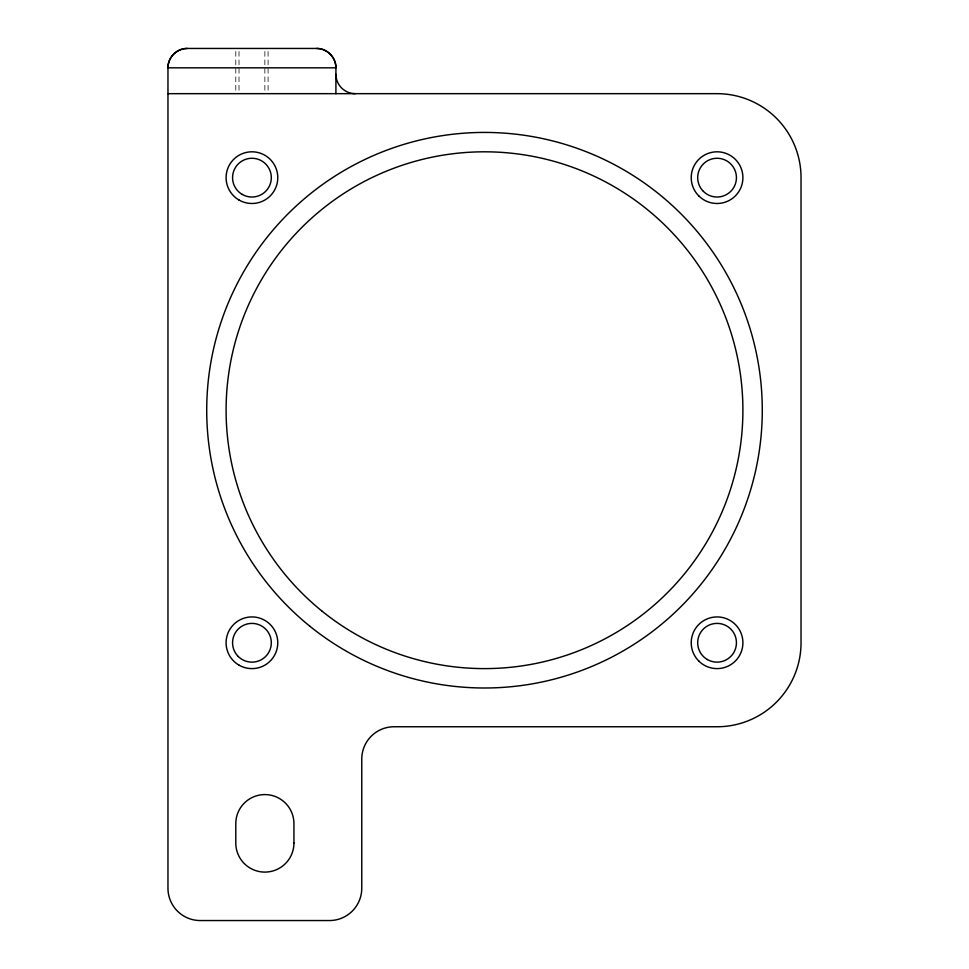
<?xml version="1.0" encoding="UTF-8"?>
<svg xmlns="http://www.w3.org/2000/svg" width="969" height="969" viewBox="0 0 969 969"><rect width="100%" height="100%" fill="white"/><g stroke="black" fill="none" stroke-linecap="round" stroke-linejoin="round"><path stroke-width="0.73" stroke-dasharray="4.84 3.63" d="M268.086 51.466L268.086 93.666M264.864 51.466L264.864 92.164M239.016 51.466L239.016 92.164M235.794 51.466L235.794 92.164"/><path stroke-width="1.45" d="M335.916 93.666L335.916 67.83C336.134 57.474 326.904 48.232 316.536 48.45L187.344 48.45C176.976 48.232 167.746 57.474 167.964 67.83L167.964 888.246A32.304 32.304 0 0 0 200.256 920.55L329.46 920.55A32.304 32.304 0 0 0 361.764 888.246L361.764 759.054A32.304 32.304 0 0 1 394.056 726.75L717.06 726.75A83.976 83.976 0 0 0 801.036 642.774L801.036 177.654A83.976 83.976 0 0 0 717.06 93.666L167.964 93.666M355.296 93.666A19.38 19.38 0 0 1 335.916 74.286M316.536 48.45A19.38 19.38 0 0 1 335.916 67.83L167.964 67.83A19.38 19.38 0 0 1 187.344 48.45M293.934 843.03L293.934 823.65A29.07 29.07 0 0 0 264.864 794.58A29.07 29.07 0 0 0 235.794 823.65L235.794 843.03A29.07 29.07 0 0 0 264.864 872.1A29.07 29.07 0 0 0 293.934 843.03M322.265 611.33A258.396 258.396 0 0 0 739.795 450.149A258.396 258.396 0 0 0 391.44 169.151A258.396 258.396 0 0 0 322.265 611.33M310.104 626.422A277.776 277.776 0 0 0 758.945 453.141A277.776 277.776 0 0 0 384.463 151.067A277.776 277.776 0 0 0 310.104 626.422M242.25 194.43A19.38 19.38 0 0 0 271.32 177.654A19.38 19.38 0 0 0 242.25 160.866A19.38 19.38 0 0 0 242.25 194.43M239.016 200.026A25.836 25.836 0 0 0 277.776 177.654A25.836 25.836 0 0 0 239.016 155.27A25.836 25.836 0 0 0 239.016 200.026M707.37 659.55A19.38 19.38 0 0 0 736.44 642.774A19.38 19.38 0 0 0 707.37 625.986A19.38 19.38 0 0 0 707.37 659.55M698.794 661.04A25.836 25.836 0 0 0 742.024 649.46A25.836 25.836 0 0 0 710.374 617.81A25.836 25.836 0 0 0 698.794 661.04M238.241 656.473A19.38 19.38 0 0 0 270.654 647.789A19.38 19.38 0 0 0 246.925 624.048A19.38 19.38 0 0 0 238.241 656.473M239.016 665.146A25.836 25.836 0 0 0 277.776 642.774A25.836 25.836 0 0 0 239.016 620.39A25.836 25.836 0 0 0 239.016 665.146M703.361 191.353A19.38 19.38 0 0 0 735.774 182.669A19.38 19.38 0 0 0 712.045 158.928A19.38 19.38 0 0 0 703.361 191.353M698.794 195.92A25.836 25.836 0 0 0 742.024 184.34A25.836 25.836 0 0 0 710.374 152.69A25.836 25.836 0 0 0 698.794 195.92"/></g></svg>
